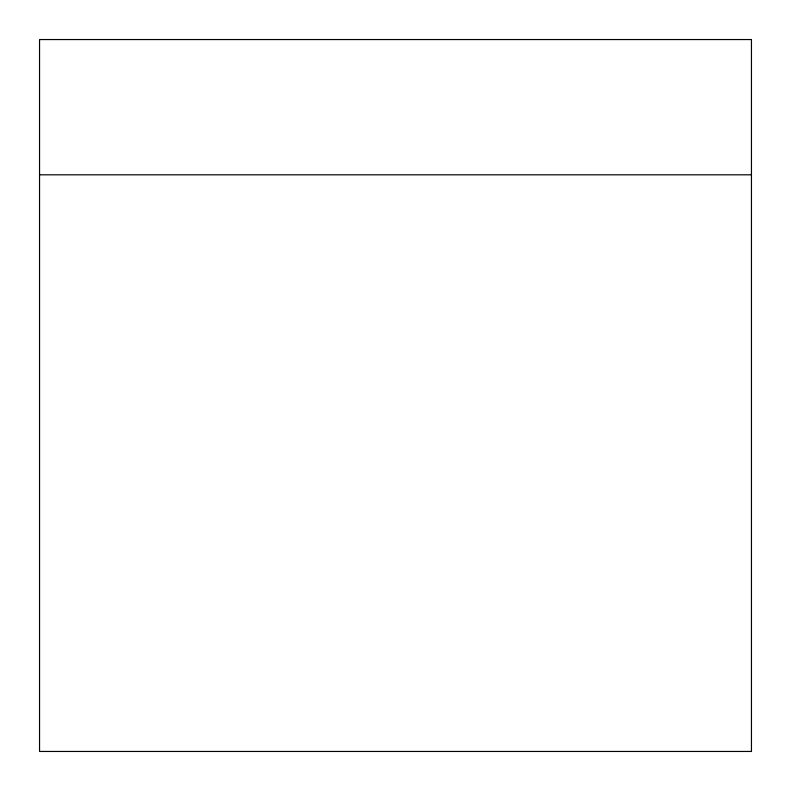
<?xml version="1.0" encoding="UTF-8"?>
<svg xmlns="http://www.w3.org/2000/svg" width="791" height="791" viewBox="0 0 791 791"><rect width="100%" height="100%" fill="white"/><g stroke="black" fill="none" stroke-linecap="round" stroke-linejoin="round"><path stroke-width="1.19" d="M39.55 174.811L751.45 174.811M751.45 39.55L39.55 39.55L39.55 751.45L751.45 751.45L751.45 39.55"/></g></svg>
